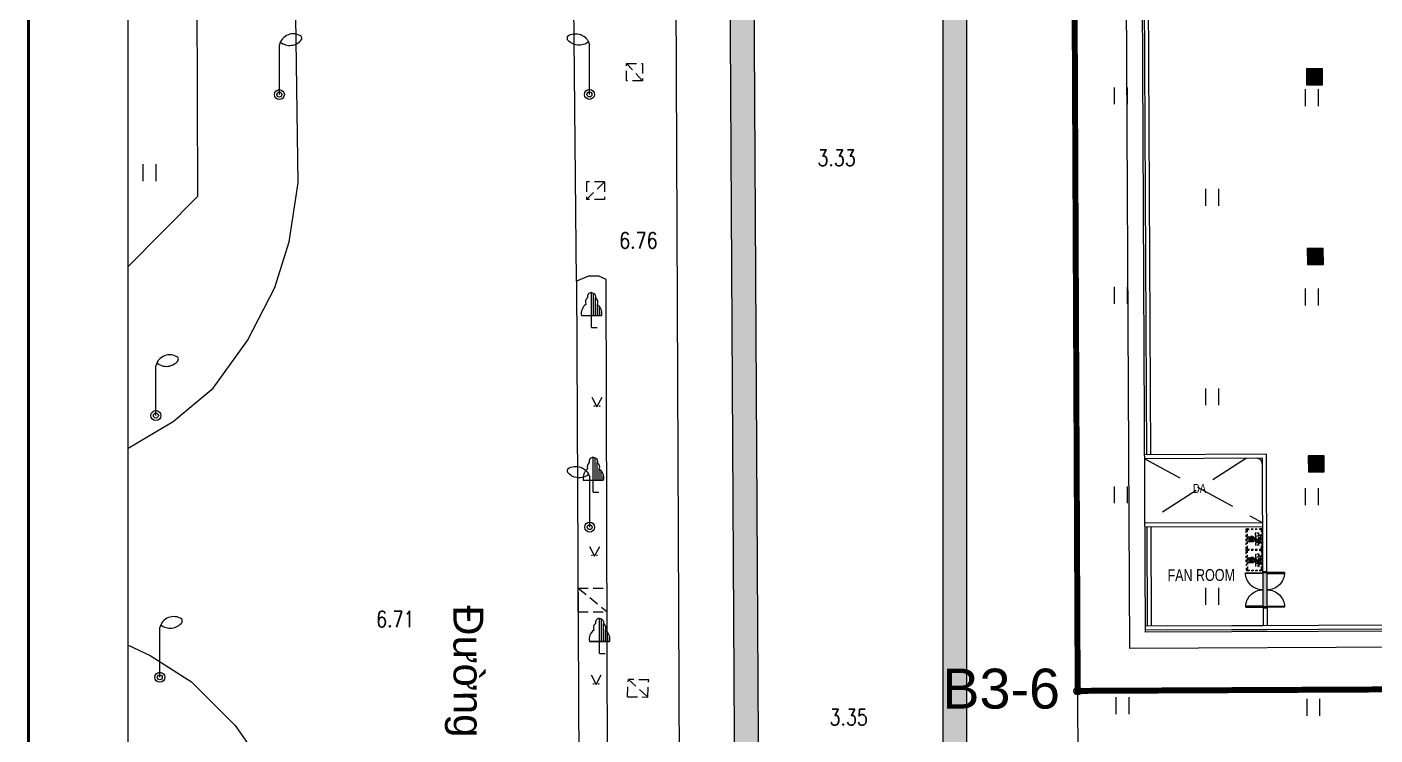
# Model space of a CAD drawing. Extents: x 582395 to 582722, y 2329868 to 2330119.
# Drawn here: x 582394.9 to 582462.5, y 2329955.2 to 2329990.7 of the extents above; entities that cross this region are included whole.
import ezdxf
from ezdxf.enums import TextEntityAlignment as Align

# ---------------------------------------------------------------- set-up
doc = ezdxf.new("R2010")
doc.units = 0
for name, pattern in [('ACAD_ISO05W100', [33, 24, -3, 0, -3, 0, -3]), ('DASHED', [3, 2, -1]), ('HIDDEN', [2, 1, -1]), ('NETNHA500', [0.75, 0.5, -0.25])]:
    doc.linetypes.add(name, pattern=pattern)
for name, color, linetype in [('A-254', 254, 'Continuous'), ('A-COL', 2, 'Continuous'), ('A-CON', 2, 'Continuous'), ('A-OPEN2', 9, 'DASHED'), ('A-SITE', 2, 'ACAD_ISO05W100'), ('A-TXT1', 3, 'Continuous'), ('A-WALB', 3, 'Continuous'), ('dc1', 4, 'Continuous'), ('K1_n', 7, 'Continuous'), ('K1_T', 7, 'Continuous'), ('KYHIEU', 3, 'Continuous'), ('line moi', 7, 'Continuous'), ('MM-ACHT-EQPM', 1, 'Continuous'), ('nha', 3, 'Continuous'), ('RG', 11, 'Continuous'), ('stt', 1, 'Continuous'), ('TEXT2', 1, 'Continuous'), ('X-PLAN$0$A-DOOR', 4, 'Continuous'), ('X-PLAN$0$A-DOORF', 9, 'Continuous')]:
    doc.layers.add(name, color=color, linetype=linetype)
doc.styles.add('CHU', font='', dxfattribs={"height": 1.5})
doc.styles.add('DC', font='romans.shx', dxfattribs={"width": 0.8, "height": 0.8})
doc.styles.add('Hrtext', font='', dxfattribs={"width": 0.8})
doc.styles.get('CHU').set_extended_font_data('.VnArial')
doc.styles.get('Hrtext').set_extended_font_data('Dotum')

# ---------------------------------------------------------------- blocks, each defined once
blk = doc.blocks.new('CAYLR')
at = {"layer": 'KYHIEU'}
for points in [[(0, 1.75, 0.497303), (-0.198201, 1.488681, 0.339551), (-0.284941, 1.163565, 0.289175), (-0.5, 0.602359)], [(0, 1.75, -0.497303), (0.198201, 1.488681, -0.339551), (0.284941, 1.163565, -0.289175), (0.5, 0.602359)]]:
    blk.add_lwpolyline(points, format="xyb", dxfattribs=at)
for points in [[(0, 0), (0, 1.75)], [(0.1, 0.602359), (0.1, 1.724173)], [(0.2, 0.602359), (0.2, 1.487287)], [(0.3, 0.602359), (0.3, 1.151908)], [(0.4, 0.602359), (0.4, 1.04811)], [(0.5, 0.602359), (0.5, 0.822811)], [(-0.5, 0.602359), (0.5, 0.602359)], [(0, 0), (0.280275, -0.001587)]]:
    blk.add_lwpolyline(points, dxfattribs=at)
blk = doc.blocks.new('DEN-T')
at = {"layer": 'KYHIEU'}
for points in [[(-0.048, 2.635, -0.420531), (-1.114, 2.755, -0.572241)], [(-1.097, 2.919, -0.523652), (0, 2.5, -0.549376)]]:
    blk.add_lwpolyline(points, format="xyb", dxfattribs=at)
blk.add_lwpolyline([(0, 0), (0, 2.5)], dxfattribs=at)
for radius in [0.25, 0.125]:
    blk.add_circle((0, 0), radius, dxfattribs=at)
blk.add_arc((-0.949, 2.821), 0.178, 146.5915, 201.91044, dxfattribs=at)
blk = doc.blocks.new('DEN-P')
at = {"layer": 'KYHIEU'}
for points in [[(1.097, 2.919, 0.523652), (0, 2.5, 0.549376)], [(0.048, 2.635, 0.420531), (1.114, 2.755, 0.572241)]]:
    blk.add_lwpolyline(points, format="xyb", dxfattribs=at)
blk.add_lwpolyline([(0, 0), (0, 2.5)], dxfattribs=at)
for radius in [0.25, 0.125]:
    blk.add_circle((0, 0), radius, dxfattribs=at)
blk.add_arc((0.949, 2.821), 0.178, 338.08956, 33.4085, dxfattribs=at)
blk = doc.blocks.new('DEN-P-flat-6')
at = {"layer": 'KYHIEU'}
for points in [[(1.097, 2.919, 0.523652), (0, 2.5, 0.549376)], [(0.048, 2.635, 0.420531), (1.114, 2.755, 0.572241)]]:
    blk.add_lwpolyline(points, format="xyb", dxfattribs=at)
blk.add_lwpolyline([(0, 0), (0, 2.5)], dxfattribs=at)
for radius in [0.25, 0.125]:
    blk.add_circle((0, 0), radius, dxfattribs=at)
blk.add_arc((0.949, 2.821), 0.178, 338.08956, 33.4085, dxfattribs=at)
blk = doc.blocks.new('DEN-P-flat-8')
at = {"layer": 'KYHIEU'}
for points in [[(1.097, 2.919, 0.523652), (0, 2.5, 0.549376)], [(0.048, 2.635, 0.420531), (1.114, 2.755, 0.572241)]]:
    blk.add_lwpolyline(points, format="xyb", dxfattribs=at)
blk.add_lwpolyline([(0, 0), (0, 2.5)], dxfattribs=at)
for radius in [0.25, 0.125]:
    blk.add_circle((0, 0), radius, dxfattribs=at)
blk.add_arc((0.949, 2.821), 0.178, 338.08956, 33.4085, dxfattribs=at)
blk = doc.blocks.new('DEN-P-flat-9')
at = {"layer": 'KYHIEU'}
for points in [[(1.097, 2.919, 0.523652), (0, 2.5, 0.549376)], [(0.048, 2.635, 0.420531), (1.114, 2.755, 0.572241)]]:
    blk.add_lwpolyline(points, format="xyb", dxfattribs=at)
blk.add_lwpolyline([(0, 0), (0, 2.5)], dxfattribs=at)
for radius in [0.25, 0.125]:
    blk.add_circle((0, 0), radius, dxfattribs=at)
blk.add_arc((0.949, 2.821), 0.178, 338.08956, 33.4085, dxfattribs=at)
blk = doc.blocks.new('DEN-T-flat-3')
at = {"layer": 'KYHIEU'}
for points in [[(-0.048, 2.635, -0.420531), (-1.114, 2.755, -0.572241)], [(-1.097, 2.919, -0.523652), (0, 2.5, -0.549376)]]:
    blk.add_lwpolyline(points, format="xyb", dxfattribs=at)
blk.add_lwpolyline([(0, 0), (0, 2.5)], dxfattribs=at)
for radius in [0.25, 0.125]:
    blk.add_circle((0, 0), radius, dxfattribs=at)
blk.add_arc((-0.949, 2.821), 0.178, 146.5915, 201.91044, dxfattribs=at)
blk = doc.blocks.new('CAYLR-flat-19')
at = {"layer": 'KYHIEU'}
for points in [[(0, 1.75, 0.497303), (-0.198, 1.489, 0.339551), (-0.285, 1.164, 0.289175), (-0.5, 0.602)], [(0, 1.75, -0.497303), (0.198, 1.489, -0.339551), (0.285, 1.164, -0.289175), (0.5, 0.602)]]:
    blk.add_lwpolyline(points, format="xyb", dxfattribs=at)
for points in [[(0, 0), (0, 1.75)], [(0.1, 0.602), (0.1, 1.724)], [(0.2, 0.602), (0.2, 1.487)], [(0.3, 0.602), (0.3, 1.152)], [(0.4, 0.602), (0.4, 1.048)], [(0.5, 0.602), (0.5, 0.823)], [(-0.5, 0.602), (0.5, 0.602)], [(0, 0), (0.28, -0.002)]]:
    blk.add_lwpolyline(points, dxfattribs=at)
blk = doc.blocks.new('DEN-T-flat-11')
at = {"layer": 'KYHIEU'}
for points in [[(-0.048, 2.635, -0.420531), (-1.114, 2.755, -0.572241)], [(-1.097, 2.919, -0.523652), (0, 2.5, -0.549376)]]:
    blk.add_lwpolyline(points, format="xyb", dxfattribs=at)
blk.add_lwpolyline([(0, 0), (0, 2.5)], dxfattribs=at)
for radius in [0.25, 0.125]:
    blk.add_circle((0, 0), radius, dxfattribs=at)
blk.add_arc((-0.949, 2.821), 0.178, 146.5915, 201.91044, dxfattribs=at)
blk = doc.blocks.new('CAYLR-flat-164')
at = {"layer": 'KYHIEU'}
for points in [[(0, 1.75, 0.497303), (-0.198, 1.489, 0.339551), (-0.285, 1.164, 0.289175), (-0.5, 0.602)], [(0, 1.75, -0.497303), (0.198, 1.489, -0.339551), (0.285, 1.164, -0.289175), (0.5, 0.602)]]:
    blk.add_lwpolyline(points, format="xyb", dxfattribs=at)
for points in [[(0, 0), (0, 1.75)], [(0.1, 0.602), (0.1, 1.724)], [(0.2, 0.602), (0.2, 1.487)], [(0.3, 0.602), (0.3, 1.152)], [(0.4, 0.602), (0.4, 1.048)], [(0.5, 0.602), (0.5, 0.823)], [(-0.5, 0.602), (0.5, 0.602)], [(0, 0), (0.28, -0.002)]]:
    blk.add_lwpolyline(points, dxfattribs=at)
blk = doc.blocks.new('CAYLR-flat-165')
at = {"layer": 'KYHIEU'}
for points in [[(0, 1.75, 0.497303), (-0.198, 1.489, 0.339551), (-0.285, 1.164, 0.289175), (-0.5, 0.602)], [(0, 1.75, -0.497303), (0.198, 1.489, -0.339551), (0.285, 1.164, -0.289175), (0.5, 0.602)]]:
    blk.add_lwpolyline(points, format="xyb", dxfattribs=at)
for points in [[(0, 0), (0, 1.75)], [(0.1, 0.602), (0.1, 1.724)], [(0.2, 0.602), (0.2, 1.487)], [(0.3, 0.602), (0.3, 1.152)], [(0.4, 0.602), (0.4, 1.048)], [(0.5, 0.602), (0.5, 0.823)], [(-0.5, 0.602), (0.5, 0.602)], [(0, 0), (0.28, -0.002)]]:
    blk.add_lwpolyline(points, dxfattribs=at)
blk = doc.blocks.new('A$C4eba979e')
at = {"layer": 'A-254'}
h = blk.add_hatch(color=256, dxfattribs=at)
h.dxf.hatch_style = 1
h.paths.add_polyline_path([(400, 400), (-400, 400), (-400, -400), (400, -400)])
at = {"layer": 'A-COL'}
blk.add_lwpolyline([(-400, -400), (400, -400), (400, 400), (-400, 400)], close=True, dxfattribs=at)
at = {"layer": 'Defpoints', "const_width": 0.373}
blk.add_lwpolyline([(400, 400), (-400, -400)], dxfattribs=at)
at = {"layer": 'Defpoints', "style": 'Hrtext', "width": 0.8}
for s, p in [('800x800', (-400, 22)), ('C11', (-400, -400)), ('전층', (-400, -200))]:
    blk.add_text(s, height=150, dxfattribs=at).set_placement(p)
blk = doc.blocks.new('A$Cdcac2b4a')
at = {"layer": 'A-254'}
h = blk.add_hatch(color=256, dxfattribs=at)
h.dxf.hatch_style = 1
h.paths.add_polyline_path([(400, 400), (-400, 400), (-400, -400), (400, -400)])
at = {"layer": 'A-COL'}
blk.add_lwpolyline([(-400, -400), (400, -400), (400, 400), (-400, 400)], close=True, dxfattribs=at)
at = {"layer": 'Defpoints', "const_width": 0.373}
blk.add_lwpolyline([(400, 400), (-400, -400)], dxfattribs=at)
at = {"layer": 'Defpoints', "style": 'Hrtext', "width": 0.8}
for s, p in [('800x800', (-400, 16)), ('C15 ', (-400, -400)), ('전층', (-400, -200))]:
    blk.add_text(s, height=150, dxfattribs=at).set_placement(p)
blk = doc.blocks.new('DOOR_DOUBLE')
at = {"layer": 'X-PLAN$0$A-DOOR', "true_color": 0xffffff}
h = blk.add_hatch(color=7, dxfattribs=at)
h.dxf.hatch_style = 1
h.paths.add_polyline_path([(110, 0), (110, -1800), (-110, -1800), (-110, 0)])
at = {"layer": 'X-PLAN$0$A-DOOR'}
for points in [[(-110, 0), (-110, -35), (-60, -35), (-60, -50), (60, -50), (60, -35), (110, -35), (110, 0)], [(-110, -35), (-110, -80), (-975, -80), (-975, -35)], [(110, -35), (110, -80), (975, -80), (975, -35)], [(-110, -1765), (-110, -1720), (-975, -1720), (-975, -1765)], [(-110, -1800), (-110, -1765), (-60, -1765), (-60, -1750), (60, -1750), (60, -1765), (110, -1765), (110, -1800)], [(110, -1765), (110, -1720), (975, -1720), (975, -1765)]]:
    blk.add_lwpolyline(points, close=True, dxfattribs=at)
at = {"layer": 'X-PLAN$0$A-DOOR', "color": 7, "true_color": 0xffffff}
blk.add_lwpolyline([(110, 0), (110, -1800), (-110, -1800), (-110, 0)], close=True, dxfattribs=at)
at = {"layer": 'X-PLAN$0$A-DOORF'}
for centre, start, end in [((-110, -35), 179.98932, 270.01068), ((110, -35), 269.98932, 0.01068), ((-110, -1765), 89.98932, 180.01068), ((110, -1765), 359.98932, 90.01068)]:
    blk.add_arc(centre, 865, start, end, dxfattribs=at)
blk = doc.blocks.new('A$C332D1D69')
at = {"layer": 'MM-ACHT-EQPM', "color": 253, "linetype": 'HIDDEN'}
for p, q in [((30, 1000), (30, 1050)), ((30, 1050), (97, 1050)), ((30, 47), (30, 1003)), ((30, 47), (30, 1003)), ((30, 1000), (65, 1000)), ((30, 796), (33, 796)), ((30, 525), (30, 796)), ((33, 789), (30, 792)), ((33, 777), (30, 779)), ((33, 764), (30, 767)), ((33, 752), (30, 755)), ((36, 737), (31, 741)), ((32, 978), (32, 1000)), ((32, 978), (34, 975)), ((33, 978), (33, 1000)), ((33, 978), (34, 976)), ((33, 753), (33, 796)), ((33, 525), (33, 736)), ((76, 976), (34, 976)), ((76, 975), (34, 975)), ((80, 1000), (65, 1000)), ((72, 700), (68, 704)), ((77, 978), (76, 976)), ((78, 978), (76, 975)), ((783, 1050), (77, 1050)), ((783, 1050), (77, 1050)), ((77, 978), (77, 1000)), ((78, 978), (78, 1000)), ((80, 1020), (97, 1020)), ((80, 1000), (80, 1020)), ((80, 1000), (80, 50)), ((80, 1000), (97, 1000)), ((86, 698), (83, 701)), ((88, 701), (128, 701)), ((88, 699), (134, 699)), ((98, 699), (96, 701)), ((97, 1020), (97, 1050)), ((97, 1050), (97, 1050)), ((119, 1048), (97, 1048)), ((119, 1047), (97, 1047)), ((119, 1023), (97, 1023)), ((119, 1022), (97, 1022)), ((780, 1020), (97, 1020)), ((97, 1020), (97, 1000)), ((111, 699), (108, 701)), ((119, 1048), (122, 1046)), ((119, 1047), (121, 1046)), ((119, 1022), (122, 1024)), ((119, 1023), (121, 1024)), ((121, 1046), (121, 1024)), ((123, 699), (121, 701)), ((122, 1046), (122, 1024)), ((128, 706), (129, 706)), ((128, 706), (128, 701)), ((128, 703), (129, 703)), ((128, 701), (134, 701)), ((128, 699), (128, 351)), ((132, 703), (129, 706)), ((134, 701), (133, 701)), ((134, 525), (134, 701)), ((143, 704), (140, 706)), ((153, 707), (150, 709)), ((161, 711), (159, 713)), ((169, 715), (167, 717)), ((176, 721), (174, 723)), ((182, 728), (180, 729)), ((187, 735), (185, 737)), ((191, 743), (189, 745)), ((194, 752), (192, 755)), ((193, 847), (196, 847)), ((193, 761), (193, 847)), ((196, 838), (193, 841)), ((196, 826), (193, 828)), ((196, 813), (193, 816)), ((196, 801), (193, 804)), ((196, 788), (193, 791)), ((196, 776), (193, 779)), ((196, 763), (193, 766)), ((193, 525), (193, 748)), ((196, 525), (196, 847)), ((196, 826), (351, 826)), ((196, 823), (351, 823)), ((351, 847), (356, 847)), ((351, 635), (351, 847)), ((356, 839), (351, 845)), ((356, 827), (351, 832)), ((356, 814), (351, 820)), ((356, 802), (351, 807)), ((356, 789), (351, 795)), ((356, 777), (351, 782)), ((356, 764), (351, 770)), ((356, 752), (351, 757)), ((356, 739), (351, 745)), ((356, 727), (351, 732)), ((356, 714), (351, 720)), ((356, 702), (351, 708)), ((356, 690), (351, 695)), ((356, 677), (351, 683)), ((356, 525), (356, 847)), ((741, 1048), (738, 1046)), ((738, 1046), (738, 1024)), ((741, 1022), (738, 1024)), ((741, 1047), (739, 1046)), ((739, 1046), (739, 1024)), ((741, 1023), (739, 1024)), ((741, 1048), (763, 1048)), ((741, 1047), (763, 1047)), ((741, 1023), (763, 1023)), ((741, 1022), (763, 1022)), ((763, 1020), (763, 1050)), ((830, 1050), (763, 1050)), ((763, 1050), (763, 1050)), ((763, 1020), (763, 1000)), ((780, 1020), (763, 1020)), ((780, 1000), (763, 1000)), ((780, 1000), (780, 1020)), ((780, 1000), (780, 50)), ((780, 1000), (795, 1000)), ((782, 978), (782, 1000)), ((782, 978), (784, 975)), ((783, 978), (783, 1000)), ((783, 978), (784, 976)), ((784, 976), (826, 976)), ((784, 975), (826, 975)), ((830, 1000), (795, 1000)), ((827, 978), (826, 976)), ((828, 978), (826, 975)), ((827, 978), (827, 1000)), ((828, 978), (828, 1000)), ((830, 1000), (830, 1050)), ((830, 47), (830, 1003)), ((406, 525), (0, 525)), ((30, 254), (30, 525)), ((33, 298), (30, 296)), ((33, 286), (30, 283)), ((33, 273), (30, 271)), ((33, 261), (30, 258)), ((33, 254), (30, 254)), ((30, 50), (30, 0)), ((30, 50), (65, 50)), ((30, 0), (97, 0)), ((36, 314), (31, 309)), ((32, 72), (34, 75)), ((32, 72), (32, 50)), ((33, 314), (33, 525)), ((33, 254), (33, 297)), ((33, 72), (34, 74)), ((33, 72), (33, 50)), ((76, 75), (34, 75)), ((76, 74), (34, 74)), ((80, 50), (65, 50)), ((72, 350), (68, 346)), ((78, 72), (76, 75)), ((77, 72), (76, 74)), ((77, 72), (77, 50)), ((783, 0), (77, 0)), ((783, 0), (77, 0)), ((78, 72), (78, 50)), ((80, 50), (80, 30)), ((80, 50), (97, 50)), ((80, 30), (97, 30)), ((86, 352), (83, 349)), ((134, 351), (88, 351)), ((128, 349), (88, 349)), ((98, 351), (96, 349)), ((97, 30), (97, 50)), ((763, 30), (97, 30)), ((97, 30), (97, 0)), ((119, 28), (97, 28)), ((119, 27), (97, 27)), ((119, 3), (97, 3)), ((119, 2), (97, 2)), ((97, 0), (97, 0)), ((111, 351), (108, 349)), ((119, 28), (122, 26)), ((119, 27), (121, 26)), ((119, 2), (122, 4)), ((119, 3), (121, 4)), ((123, 351), (121, 349)), ((121, 4), (121, 26)), ((122, 4), (122, 26)), ((128, 349), (128, 344)), ((134, 349), (128, 349)), ((129, 347), (128, 347)), ((129, 344), (128, 344)), ((132, 347), (129, 344)), ((134, 350), (133, 349)), ((134, 349), (134, 525)), ((143, 346), (140, 344)), ((153, 343), (150, 341)), ((161, 340), (159, 337)), ((169, 335), (167, 333)), ((176, 329), (174, 327)), ((182, 323), (180, 321)), ((187, 315), (185, 313)), ((191, 307), (189, 305)), ((194, 298), (192, 295)), ((193, 302), (193, 525)), ((193, 203), (193, 289)), ((196, 287), (193, 284)), ((196, 274), (193, 271)), ((196, 262), (193, 259)), ((196, 249), (193, 247)), ((196, 237), (193, 234)), ((196, 224), (193, 222)), ((196, 212), (193, 209)), ((196, 203), (193, 203)), ((196, 673), (351, 673)), ((196, 203), (196, 525)), ((196, 515), (342, 515)), ((196, 456), (349, 456)), ((196, 454), (349, 454)), ((196, 411), (351, 411)), ((196, 409), (351, 409)), ((351, 363), (196, 363)), ((196, 352), (351, 352)), ((196, 227), (351, 227)), ((196, 224), (351, 224)), ((320, 525), (843, 525)), ((335, 539), (335, 511)), ((335, 539), (335, 511)), ((336, 540), (427, 540)), ((336, 510), (427, 510)), ((342, 587), (342, 515)), ((342, 587), (349, 587)), ((342, 543), (374, 543)), ((342, 515), (342, 463)), ((374, 507), (342, 507)), ((349, 463), (342, 463)), ((349, 635), (349, 515)), ((349, 635), (356, 635)), ((349, 515), (349, 415)), ((356, 415), (349, 415)), ((356, 665), (351, 670)), ((356, 652), (351, 658)), ((356, 640), (351, 645)), ((351, 203), (351, 415)), ((356, 403), (351, 408)), ((356, 390), (351, 396)), ((356, 378), (351, 383)), ((356, 365), (351, 371)), ((356, 353), (351, 358)), ((356, 340), (351, 346)), ((356, 328), (351, 333)), ((356, 315), (351, 321)), ((356, 303), (351, 308)), ((356, 290), (351, 296)), ((356, 278), (351, 283)), ((356, 265), (351, 271)), ((356, 253), (351, 258)), ((356, 240), (351, 246)), ((356, 228), (351, 234)), ((356, 215), (351, 221)), ((356, 203), (351, 209)), ((356, 203), (351, 203)), ((356, 665), (365, 665)), ((356, 203), (356, 525)), ((365, 385), (356, 385)), ((365, 525), (365, 665)), ((365, 385), (365, 525)), ((366, 587), (374, 587)), ((374, 463), (366, 463)), ((374, 525), (374, 587)), ((374, 463), (374, 525)), ((427, 540), (429, 543)), ((427, 540), (427, 510)), ((429, 507), (427, 510)), ((429, 543), (429, 507)), ((429, 543), (431, 543)), ((429, 507), (431, 507)), ((431, 562), (431, 488)), ((431, 562), (438, 562)), ((431, 488), (438, 488)), ((438, 567), (438, 483)), ((438, 567), (440, 567)), ((438, 483), (440, 483)), ((440, 567), (440, 483)), ((471, 651), (471, 409)), ((486, 651), (471, 651)), ((486, 409), (471, 409)), ((486, 650), (499, 655)), ((486, 651), (486, 404)), ((699, 638), (486, 638)), ((486, 630), (499, 636)), ((699, 618), (486, 618)), ((486, 611), (499, 616)), ((699, 599), (486, 599)), ((486, 591), (499, 597)), ((699, 579), (486, 579)), ((486, 572), (499, 577)), ((699, 560), (486, 560)), ((486, 552), (499, 558)), ((486, 498), (499, 493)), ((699, 490), (486, 490)), ((486, 478), (499, 473)), ((699, 471), (486, 471)), ((486, 459), (499, 454)), ((699, 451), (486, 451)), ((486, 439), (499, 434)), ((486, 420), (499, 415)), ((699, 412), (486, 412)), ((486, 400), (499, 395)), ((493, 652), (692, 652)), ((493, 633), (692, 633)), ((493, 613), (692, 613)), ((493, 594), (692, 594)), ((493, 574), (692, 574)), ((493, 555), (692, 555)), ((493, 495), (692, 495)), ((493, 476), (692, 476)), ((493, 456), (692, 456)), ((493, 437), (692, 437)), ((493, 417), (692, 417)), ((493, 398), (692, 398)), ((499, 655), (685, 655)), ((499, 638), (499, 636)), ((499, 636), (685, 636)), ((499, 618), (499, 616)), ((499, 616), (685, 616)), ((499, 599), (499, 597)), ((499, 597), (685, 597)), ((499, 579), (499, 577)), ((499, 577), (685, 577)), ((499, 560), (499, 558)), ((499, 558), (685, 558)), ((499, 493), (685, 493)), ((499, 490), (499, 493)), ((499, 473), (685, 473)), ((499, 471), (499, 473)), ((499, 454), (685, 454)), ((499, 451), (499, 454)), ((499, 434), (685, 434)), ((499, 432), (499, 434)), ((499, 415), (685, 415)), ((499, 412), (499, 415)), ((499, 395), (685, 395)), ((587, 655), (587, 397)), ((699, 650), (685, 655)), ((685, 638), (685, 636)), ((699, 630), (685, 636)), ((685, 618), (685, 616)), ((699, 611), (685, 616)), ((685, 599), (685, 597)), ((699, 591), (685, 597)), ((685, 579), (685, 577)), ((699, 572), (685, 577)), ((685, 560), (685, 558)), ((699, 552), (685, 558)), ((699, 498), (685, 493)), ((685, 490), (685, 493)), ((699, 478), (685, 473)), ((685, 471), (685, 473)), ((699, 459), (685, 454)), ((685, 451), (685, 454)), ((699, 439), (685, 434)), ((685, 432), (685, 434)), ((699, 420), (685, 415)), ((685, 412), (685, 415)), ((699, 400), (685, 395)), ((699, 650), (699, 404)), ((783, 650), (699, 650)), ((699, 409), (783, 409)), ((741, 28), (738, 26)), ((738, 4), (738, 26)), ((741, 2), (738, 4)), ((741, 27), (739, 26)), ((739, 4), (739, 26)), ((741, 3), (739, 4)), ((741, 28), (763, 28)), ((741, 27), (763, 27)), ((741, 3), (763, 3)), ((741, 2), (763, 2)), ((763, 30), (763, 50)), ((780, 50), (763, 50)), ((763, 30), (763, 0)), ((780, 30), (763, 30)), ((830, 0), (763, 0)), ((763, 0), (763, 0)), ((780, 50), (780, 30)), ((780, 50), (795, 50)), ((782, 72), (784, 75)), ((782, 72), (782, 50)), ((783, 72), (784, 74)), ((783, 72), (783, 50)), ((784, 75), (826, 75)), ((784, 74), (826, 74)), ((830, 50), (795, 50)), ((810, 436), (810, 623)), ((828, 72), (826, 75)), ((827, 72), (826, 74)), ((827, 72), (827, 50)), ((828, 72), (828, 50)), ((830, 50), (830, 0))]:
    blk.add_line(p, q, dxfattribs=at)
for centre in [(94, 1003), (766, 1003), (94, 47), (766, 47)]:
    blk.add_circle(centre, 1.17, dxfattribs=at)
for centre, radius, start, end in [((85, 753), 54.8, 180.67642, 273.68309), ((85, 753), 52.1, 180.71364, 273.87234), ((130, 769), 63.2, 268.9575, 353.06067), ((130, 769), 66, 268.99838, 353.37348), ((85, 297), 54.8, 86.31691, 179.32358), ((85, 297), 52.1, 86.12766, 179.28636), ((130, 281), 66, 6.62652, 91.00162), ((130, 281), 63.2, 6.93933, 91.0425), ((366, 589), 1.67, 180, 270), ((366, 461), 1.67, 90, 180)]:
    blk.add_arc(centre, radius, start, end, dxfattribs=at)
at = {"layer": 'MM-ACHT-EQPM', "color": 253, "linetype": 'HIDDEN', "extrusion": (0, 0, -1)}
for centre, major_axis, start_param, end_param in [((336, 539), (0.766, 0.766), 3.926991, 5.497787), ((336, 539), (0.766, 0.766), 3.926991, 5.497787), ((336, 511), (-0.766, 0.766), 3.926991, 5.497787), ((336, 511), (-0.766, 0.766), 3.926991, 5.497787), ((547, 566), (-75.6, 75.6), 5.506722, 6.270067), ((547, 484), (75.6, 75.6), 3.154711, 3.918056), ((783, 623), (19.2, 19.2), -0.785398, 0.785398), ((783, 436), (-19.2, 19.2), 2.356194, 3.926991)]:
    blk.add_ellipse(centre, major_axis=major_axis, ratio=1, start_param=start_param, end_param=end_param, dxfattribs=at)

msp = doc.modelspace()

# ---------------------------------------------------------------- hatches: boundary and pattern name
at = {"layer": 'KYHIEU'}
h = msp.add_hatch(dxfattribs=at)
h.set_pattern_fill('HONEY', color=256, scale=0.15)
h.paths.add_polyline_path([(582438.3, 2330042.66), (582433.31, 2330042.62), (582429.92, 2330040.02), (582430.352, 2329963.88), (582431.552, 2329963.937), (582431.123, 2330039.431), (582433.721, 2330041.423), (582437.918, 2330041.457), (582440.84, 2330039.355), (582440.84, 2329964.38), (582442.04, 2329964.437), (582442.04, 2330039.97)])
h = msp.add_hatch(color=3, dxfattribs=at)
h.paths.add_polyline_path([(582423.646, 2329971.664, 1), (582423.624, 2329971.664, 1)])
h.paths.add_polyline_path([(582423.387, 2329971.664, 1), (582423.365, 2329971.664, 1)])
h = msp.add_hatch(color=3, dxfattribs=at)
h.paths.add_polyline_path([(582423.525, 2329964.18, 1), (582423.503, 2329964.18, 1)])
h.paths.add_polyline_path([(582423.266, 2329964.18, 1), (582423.244, 2329964.18, 1)])
h = msp.add_hatch(dxfattribs=at)
h.set_pattern_fill('HONEY', color=256, scale=0.15)
h.paths.add_polyline_path([(582442.04, 2329964.437), (582440.84, 2329964.38), (582440.84, 2329893.766), (582442.04, 2329893.766)])
h = msp.add_hatch(dxfattribs=at)
h.set_pattern_fill('HONEY', color=256, scale=0.15)
h.paths.add_polyline_path([(582431.552, 2329963.937), (582430.352, 2329963.88), (582430.75, 2329893.766), (582431.95, 2329893.766)])
h = msp.add_hatch(color=3, dxfattribs=at)
h.paths.add_polyline_path([(582423.605, 2329957.743, 1), (582423.583, 2329957.743, 1)])
h.paths.add_polyline_path([(582423.347, 2329957.743, 1), (582423.325, 2329957.743, 1)])

# ---------------------------------------------------------------- linework, layer by layer
msp.add_lwpolyline([(582395, 2329884.348), (582721.456, 2329884.348), (582721.456, 2330118.528), (582395, 2330118.528)], close=True)
at = {"layer": 'A-CON', "color": 8, "ltscale": 10}
for p, q in [((582450.217, 2329959.523), (582449.779, 2330053.722)), ((582451.014, 2329960.327), (582450.583, 2330052.926)), ((582667.411, 2329961.333), (582451.014, 2329960.327)), ((582668.215, 2329960.537), (582450.217, 2329959.523))]:
    msp.add_line(p, q, dxfattribs=at)
at = {"layer": 'A-OPEN2', "color": 8}
for p, q in [((582450.973, 2329969.027), (582456.888, 2329965.819)), ((582456.073, 2329969.051), (582450.988, 2329965.792))]:
    msp.add_line(p, q, dxfattribs=at)
at = {"layer": 'A-SITE', "const_width": 0.3}
msp.add_lwpolyline([(582670.15, 2330026.75), (582640.01, 2330056.61), (582447.17, 2330055.71), (582447.61, 2329957.39), (582670.47, 2329958.45)], close=True, dxfattribs=at)
at = {"layer": 'A-WALB', "color": 8, "ltscale": 10}
for p, q in [((582451.072, 2329969.227), (582450.683, 2330052.926)), ((582451.272, 2329969.228), (582450.883, 2330052.927)), ((582457.072, 2329969.255), (582450.972, 2329969.227)), ((582456.873, 2329969.054), (582450.973, 2329969.027)), ((582456.9, 2329963.354), (582456.873, 2329969.054)), ((582457.1, 2329963.355), (582457.072, 2329969.255)), ((582456.888, 2329965.819), (582450.988, 2329965.792)), ((582456.889, 2329965.619), (582450.989, 2329965.592)), ((582451.112, 2329960.627), (582451.089, 2329965.592)), ((582451.312, 2329960.628), (582451.289, 2329965.593)), ((582456.908, 2329961.554), (582456.912, 2329960.654)), ((582457.108, 2329961.555), (582457.112, 2329960.655)), ((582556.611, 2329961.118), (582451.012, 2329960.627)), ((582556.612, 2329960.918), (582451.013, 2329960.427)), ((582456.912, 2329960.654), (582452.112, 2329960.632)), ((582457.113, 2329960.455), (582452.113, 2329960.432))]:
    msp.add_line(p, q, dxfattribs=at)
msp.add_arc((582456.575, 2329968.753), 0.3, 0.26651, 90.26651, dxfattribs=at)
at = {"layer": 'K1_n', "const_width": 0.15}
msp.add_lwpolyline([(582395, 2329884.348), (582395, 2330118.528)], dxfattribs=at)
at = {"layer": 'K1_T'}
msp.add_lwpolyline([(582400, 2329884.348), (582400, 2330118.528)], dxfattribs=at)
msp.add_lwpolyline([(582400, 2329884.348), (582400, 2330118.528)], dxfattribs=at)
at = {"layer": 'KYHIEU'}
for p, q in [((582449.447, 2329987.638), (582449.447, 2329986.793)), ((582450.097, 2329987.638), (582450.097, 2329986.793)), ((582459.022, 2329987.553), (582459.022, 2329986.708)), ((582459.672, 2329987.553), (582459.672, 2329986.708)), ((582400.732, 2329983.791), (582400.732, 2329982.946)), ((582401.382, 2329983.791), (582401.382, 2329982.946)), ((582454.022, 2329982.553), (582454.022, 2329981.708)), ((582454.672, 2329982.553), (582454.672, 2329981.708)), ((582449.447, 2329977.638), (582449.447, 2329976.793)), ((582450.097, 2329977.638), (582450.097, 2329976.793)), ((582459.022, 2329977.553), (582459.022, 2329976.708)), ((582459.672, 2329977.553), (582459.672, 2329976.708)), ((582454.022, 2329972.553), (582454.022, 2329971.708)), ((582454.672, 2329972.553), (582454.672, 2329971.708)), ((582449.447, 2329967.638), (582449.447, 2329966.793)), ((582450.097, 2329967.638), (582450.097, 2329966.793)), ((582459.022, 2329967.553), (582459.022, 2329966.708)), ((582459.672, 2329967.553), (582459.672, 2329966.708)), ((582454.022, 2329962.553), (582454.022, 2329961.708)), ((582454.672, 2329962.553), (582454.672, 2329961.708)), ((582449.518, 2329957.075), (582449.518, 2329956.231)), ((582450.168, 2329957.075), (582450.168, 2329956.231)), ((582459.092, 2329956.99), (582459.092, 2329956.146)), ((582459.742, 2329956.99), (582459.742, 2329956.146))]:
    msp.add_line(p, q, dxfattribs=at)
at = {"layer": 'KYHIEU', "color": 3}
for p, q in [((582423.248, 2329972.119), (582423.505, 2329971.633)), ((582423.505, 2329971.633), (582423.763, 2329972.119)), ((582423.127, 2329964.636), (582423.385, 2329964.15)), ((582423.385, 2329964.15), (582423.642, 2329964.636)), ((582423.208, 2329958.198), (582423.465, 2329957.713)), ((582423.465, 2329957.713), (582423.723, 2329958.198))]:
    msp.add_line(p, q, dxfattribs=at)
for centre in [(582423.376, 2329971.664), (582423.635, 2329971.664), (582423.255, 2329964.18), (582423.514, 2329964.18), (582423.336, 2329957.743), (582423.594, 2329957.743)]:
    msp.add_circle(centre, 0.011, dxfattribs=at)
at = {"layer": 'line moi'}
for p, q in [((582403.5, 2329982.19), (582403.21, 2330043.5)), ((582427.21, 2330043.61), (582427.915, 2329893.719)), ((582422.48, 2329977.92), (582422.34, 2329991.79)), ((582408.52, 2329982.85), (582408.4, 2329991.18)), ((582408.08, 2329979.9), (582408.52, 2329982.85)), ((582400, 2329978.655), (582403.5, 2329982.19)), ((582407.36, 2329977.61), (582408.08, 2329979.9)), ((582423.08, 2329978.18), (582422.48, 2329977.92)), ((582422.48, 2329977.92), (582422.6, 2329951.4)), ((582423.6, 2329978.18), (582423.08, 2329978.18)), ((582423.96, 2329978.01), (582423.6, 2329978.18)), ((582424.05, 2329951.38), (582423.96, 2329978.01)), ((582405.99, 2329974.95), (582407.36, 2329977.61)), ((582404.26, 2329972.57), (582405.99, 2329974.95)), ((582402.26, 2329970.9), (582404.26, 2329972.57)), ((582400, 2329969.562), (582402.26, 2329970.9)), ((582422.57, 2329961.35), (582422.57, 2329962.54)), ((582447.85, 2329907.2), (582447.61, 2329957.39))]:
    msp.add_line(p, q, dxfattribs=at)
at = {"layer": 'line moi', "color": 2}
for points in [[(582430.75, 2329893.728), (582429.92, 2330040.02), (582433.31, 2330042.62), (582438.3, 2330042.66), (582442.04, 2330039.97), (582442.04, 2329893.766)], [(582431.95, 2329893.735), (582431.123, 2330039.431), (582433.721, 2330041.423), (582437.918, 2330041.457), (582440.84, 2330039.355), (582440.84, 2329893.766)]]:
    msp.add_lwpolyline(points, dxfattribs=at)
at = {"layer": 'line moi'}
msp.add_lwpolyline([(582400, 2329959.676), (582401.11, 2329959.17), (582403.18, 2329957.84), (582405.37, 2329955.65), (582406.78, 2329953.61), (582407.77, 2329951.03), (582408.33, 2329948.58), (582408.62, 2329946.1), (582408.6, 2329941.55)], dxfattribs=at)
at = {"layer": 'nha', "linetype": 'NETNHA500'}
for p, q in [((582424.99, 2329987.97), (582424.99, 2329988.838)), ((582424.99, 2329988.838), (582425.795, 2329988.838)), ((582425.79, 2329987.97), (582424.99, 2329988.838)), ((582425.795, 2329988.838), (582425.79, 2329987.97)), ((582425.79, 2329987.97), (582424.99, 2329987.97)), ((582423.88, 2329982.9), (582422.98, 2329982.9)), ((582422.98, 2329982.9), (582422.98, 2329982.02)), ((582422.98, 2329982.02), (582423.88, 2329982.9)), ((582423.88, 2329982.9), (582423.88, 2329982.02)), ((582423.88, 2329982.02), (582422.98, 2329982.02)), ((582422.57, 2329962.54), (582424.012, 2329962.54)), ((582422.57, 2329962.54), (582424.016, 2329961.35)), ((582422.57, 2329961.35), (582424.016, 2329961.35)), ((582425.03, 2329957.1), (582425.08, 2329957.96)), ((582426.1, 2329957.94), (582425.08, 2329957.96)), ((582425.08, 2329957.96), (582426.05, 2329957.08)), ((582426.05, 2329957.08), (582426.1, 2329957.94)), ((582425.03, 2329957.1), (582426.05, 2329957.08))]:
    msp.add_line(p, q, dxfattribs=at)
at = {"layer": 'RG'}
msp.add_line((582447.61, 2329957.39), (582447.17, 2330055.71), dxfattribs=at)
at = {"layer": 'RG', "color": 11}
msp.add_line((582447.61, 2329957.39), (582670.47, 2329958.45), dxfattribs=at)
msp.add_lwpolyline([(582670.15, 2330026.75), (582640.01, 2330056.61), (582447.17, 2330055.71), (582447.61, 2329957.39), (582670.47, 2329958.45)], close=True, dxfattribs=at)
at = {"layer": 'stt'}
msp.add_circle((582447.61, 2329957.39), 0.2, dxfattribs=at)

# ---------------------------------------------------------------- block references
at = {"color": 8, "xscale": -0.001, "yscale": 0.001, "zscale": 0.001, "rotation": 0.2665116774967569}
msp.add_blockref('DOOR_DOUBLE', (582457, 2329963.355), dxfattribs=at)
at = {"layer": 'A-CON', "color": 8, "xscale": 0.001, "yscale": 0.001, "zscale": 0.001, "rotation": 0.2665116774998639}
for name, p in [('A$C4eba979e', (582459.484, 2329988.167)), ('A$Cdcac2b4a', (582459.526, 2329979.167)), ('A$Cdcac2b4a', (582459.575, 2329968.767))]:
    msp.add_blockref(name, p, dxfattribs=at)
at = {"layer": 'KYHIEU', "color": 0}
for name, p in [('DEN-P', (582407.58, 2329987.28)), ('DEN-T', (582423.13, 2329987.29)), ('DEN-P', (582401.389, 2329971.192)), ('DEN-T', (582423.14, 2329965.6)), ('DEN-P', (582401.587, 2329958.071))]:
    msp.add_blockref(name, p, dxfattribs=at)
at = {"layer": 'KYHIEU'}
for p in [(582423.23, 2329975.602), (582423.32, 2329967.352), (582423.63, 2329959.272)]:
    msp.add_blockref('CAYLR', p, dxfattribs=at)
at = {"layer": 'line moi'}
for name, p in [('DEN-P-flat-9', (582407.58, 2329987.28)), ('DEN-T-flat-3', (582423.13, 2329987.29)), ('CAYLR-flat-165', (582423.23, 2329975.602)), ('DEN-P-flat-8', (582401.389, 2329971.192)), ('CAYLR-flat-164', (582423.32, 2329967.352)), ('DEN-T-flat-11', (582423.14, 2329965.6)), ('DEN-P-flat-6', (582401.587, 2329958.071)), ('CAYLR-flat-19', (582423.63, 2329959.272))]:
    msp.add_blockref(name, p, dxfattribs=at)
at = {"layer": 'MM-ACHT-EQPM', "color": 8, "xscale": -0.001, "yscale": 0.001, "zscale": 0.001, "rotation": 0.2665116774998744}
for p in [(582456.893, 2329964.471), (582456.898, 2329963.421)]:
    msp.add_blockref('A$C332D1D69', p, dxfattribs=at)

# ---------------------------------------------------------------- texts
at = {"layer": 'A-TXT1', "color": 8, "style": 'Hrtext', "width": 0.8}
for s, height, p in [('DA', 0.45, (582453.716, 2329967.54)), ('FAN ROOM', 0.6, (582453.805, 2329963.196))]:
    msp.add_text(s, height=height, rotation=0.26651, dxfattribs=at).set_placement(p, align=Align.MIDDLE_CENTER)
at = {"layer": 'dc1', "style": 'DC', "width": 0.8}
for s, p in [('3.33', (582434.562, 2329983.703)), ('6.71', (582412.434, 2329960.587)), ('3.35', (582435.169, 2329955.666))]:
    msp.add_text(s, height=0.8001, dxfattribs=at).set_placement(p)
msp.add_text('6.76', height=0.8001, dxfattribs=at).set_placement((582424.623, 2329980.368), align=Align.TOP_LEFT)
at = {"layer": 'stt', "style": 'CHU'}
msp.add_text('B3-6', height=2, dxfattribs=at).set_placement((582440.823, 2329956.503))
at = {"layer": 'TEXT2', "color": 1, "style": 'CHU'}
msp.add_text('§\xadêng', height=1.5002, rotation=270.1398, dxfattribs=at).set_placement((582416.307, 2329961.677))
msp.add_text('§\xadêng', height=1.5002, rotation=270.1398, dxfattribs=at).set_placement((582416.307, 2329961.677))

doc.saveas('drawing.dxf')
